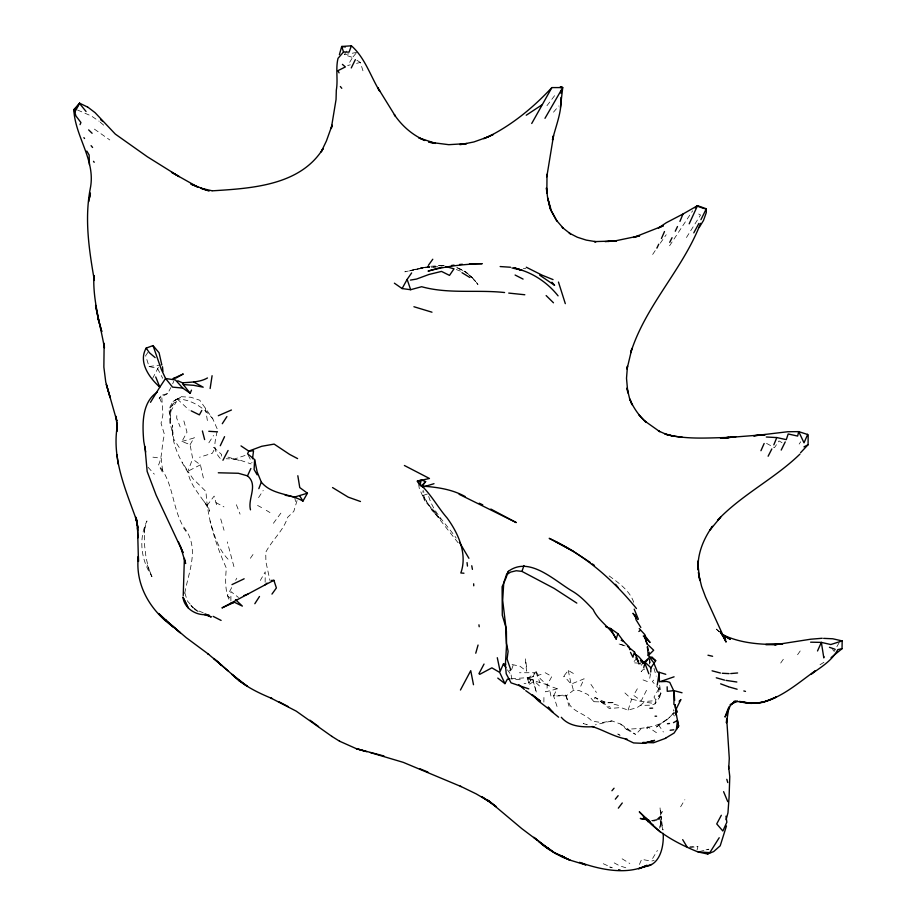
<?xml version="1.0" encoding="UTF-8"?>
<svg xmlns="http://www.w3.org/2000/svg" width="916" height="916" viewBox="0 0 916 916"><rect width="100%" height="100%" fill="white"/><g stroke="black" fill="none" stroke-linecap="round" stroke-linejoin="round"><path stroke-width="0.69" stroke-dasharray="4.58 3.44" d="M230.901 600.827L230.901 591.576L238.504 597.507M217.126 428.711L212.821 418.875L199.78 400.235L190.906 397.258L181.082 396.685L172.884 401.54L169.048 408.845L170.124 423.387L172.952 434.436L172.391 425.093C171.04 442.623 179.089 458.092 187.998 472.519C190.826 487.575 203.386 497.709 209.558 511.277L208.608 507.647L202.573 499.552M265.136 582.255L265.239 571.847L260.316 580.446M543.875 702.08L543.944 695.37M649.398 664.066L649.455 657.345L649.971 663.699M217.092 431.344C215.237 442.05 211.791 449.298 220.641 458.87L221.661 454.542L213.714 447.351L214.871 448.428L212.363 453.237L199.562 457.256M458.092 542.764L435.249 513.83L440.985 519.498L431.768 509.846L424.28 497.674L429.615 505.975L436.875 514.185C431.436 506.823 420.616 500.892 423.192 490.152M176.811 415.658L176.696 418.154L180.166 426.925M184.769 593.121C188.948 570.187 200.467 547.23 183.017 526.139C171.99 506.663 173.456 482.217 158.525 465.053C162.808 455.527 161.376 444.684 164.514 434.699L161.056 423.284L162.911 414.868L161.685 395.243L167.617 393.571L170.914 387.537M659.257 687.343L658.455 694.294L659.703 697.065L654.997 703.877L651.23 705.16L640.341 705.412L636.986 707.679L628.101 710.106L620.796 707.564L609.3 708.537L599.9 700.74L610.377 707.381M654.997 703.877L655.856 699.904L660.905 693.286L659.302 682.912M650.532 673.775L649.284 680.828M297.059 500.548L293.818 511.346L287.635 517.334C283.513 530.662 272.041 540.005 265.72 552.337L265.926 561.932L269.98 580.515M602.499 702.812L604.663 702L593.98 701.725L594.999 697.397L604.663 702L614.51 702.767L602.499 702.812L594.999 697.397M557.02 706.465L553.562 695.817L565.71 695.015L569.924 705.263C575.763 712.751 585.656 714.171 591.942 721.121L601.812 722.598L611.911 720.926L620.682 724.064L626.246 729.205C642.448 728.46 661.833 728.014 672.688 713.839L673.718 709.682M697.053 849.991L697.9 846.613L689.943 846.727M628.101 710.106L631.628 699.183L624.93 692.943M169.517 413.574L171.876 405.433L177.303 399.021L180.395 397.487L172.884 401.54L177.303 399.021C191.467 399.262 204.371 407.952 212.821 418.875M659.703 697.065L660.905 693.286L658.879 688.649L652.364 681.527L655.341 678.435M511.62 669.676L513.429 664.375M191.627 461.446L187.883 471.236L192.91 478.644L206.008 491.583C207.302 518.032 215.478 543.852 226.321 568.046C225.37 579.565 224.592 591.839 230.397 602.35M535.196 672.71L528.944 683.118L528.154 679.168L528.761 677.657L535.196 672.71L519.429 672.756M639.425 864.464L641.635 859.311L651.253 861.166L654.15 860.353M172.666 383.793L173.765 381.251M152.594 378.468L158.376 367.385M580.744 686.198L584.156 678.779L571.103 684.103L564.29 676.248L563.42 676.798M203.375 477.98L200.421 464.836L192.772 459.179L190.081 444.672L181.941 441.455L187.001 432.192L183.75 420.501M646.501 690.332L641.269 700.751L633.563 695.336L638.463 686.828M553.562 695.817L557.294 688.821L547.092 685.031L540.36 678.836L535.265 670.18L539.833 682.431M231.702 587.58L227.386 595.595L232.366 600.346M235.664 580.183L236.786 578.191M839.148 642.666L834.201 651.425L831.659 648.413M658.879 688.649L653.99 697.087L655.856 699.904M680.634 806.79L684.87 799.714M652.616 858.452L657.425 850.426M352.03 58.372L347.782 65.437L350.301 64.841M686.45 237.507L700.557 215.02L697.156 213.222M208.859 442.806L213.542 435.432M258.575 497.64L263.224 490.438M351.836 57.193L344.347 54.697L346.66 51.113M669.596 245.786L692.611 210.829M190.081 444.672L194.249 437.493M652.673 254.442L657.253 247.56M799.164 444.077L800.687 441.798M147.911 352.374L145.644 355.694L149.056 366.537L157.483 368.381L162.693 378.274M780.707 663.035L785.218 656.532M250.377 558.279L254.877 551.81M660.253 243.232L666.218 234.736M797.573 654.722L802.05 648.345M273.403 523.276L282.185 511.38M207.096 505.437L214.126 496.094L217.378 507.727M546.955 105.695L556.39 93.34M564.176 675.665L568.252 670.42L576.107 675.092M641.223 665.302L643.513 662.486M167.617 393.571L159.075 398.231L161.685 395.243M674.416 715.968L672.688 713.839L675.516 710.415M553.493 112.176L558.806 105.958M353.038 56.861L356.049 53.288M637.101 657.997L632.945 662.772L643.467 663.424M637.925 732.147L640.971 728.85M644.097 668.623L641.108 671.577L644.646 669.516M666.768 719.965L669.688 717.159L655.203 727.945L662.337 722.484L660.688 723.571M640.341 705.412L644.188 702.148L652.764 703.236M593.98 701.725L587.912 694.534L579.599 690.721L573.439 690.321L566.34 695.794L556.745 695.942M533.215 681.779L529.723 684.115L524.078 683.496M820.026 664.73L825.74 661.18M200.421 464.836L187.883 471.236L182.169 462.156M245.019 455.492L234.427 458.996L226.149 458.756M672.688 713.839L675.023 712.923M643.066 661.993L636.975 664.249L640.879 663.882M422.974 495.442L428.024 493.816C432.031 511.403 446.195 523.746 456.191 538.058M181.941 441.455L194.661 437.791M528.944 683.118L527.158 677.657L528.383 678L541.081 674.462M611.911 720.926L595.32 724.865M557.294 688.821L545.57 691.855L547.138 687.767L547.092 685.031L551.844 676.477L543.955 672.012M699.469 851.548L708.892 849.201L702.847 850.506M429.432 266.842L404.849 271.812L428.345 266.648M410.437 270.495L417.066 268.926L415.005 269.407M356.587 63.353L360.366 62.46L363.767 73.383M651.494 820.656L659.451 818.824L654.597 821.102L661.352 815.435L658.684 818.938L662.199 811.45L660.779 815.652L660.001 807.465L661.295 820.954L659.486 829.404L661.432 818.835L660.951 816.293L662.989 830.01L659.749 818.56L662.062 826.392L660.734 821.183M425.493 267.151L413.7 269.739L427.394 266.819M344.347 54.697L356.793 52.395M430.818 266.258L443.791 265.4M419.413 268.399L429.478 266.831L420.444 268.09L439.039 266.602M149.056 366.537L161.388 364.866M423.375 267.758L438.65 266.739M689.565 847.563L697.9 846.613M652.524 821.045L655.02 820.782L651.345 820.221M511.208 678.779L526.872 677.691L533.272 681.584M652.181 700.912L642.208 701.69L631.628 699.183M443.126 265.491L437.413 265.548L444.489 265.48M528.761 677.657L527.158 677.657L528.154 679.168M520.242 679.752L511.746 679.019L510.716 672.321M523.334 268.434L525.864 268.72M152.938 457.153L161.182 458.263L162.842 472.862L158.525 465.053M512.067 664.524L519.933 666.207L526.551 671.142L525.383 658.822L526.895 669.253M231.645 458.653L239.419 460.462L227.901 457.107M548.192 685.031L536.467 681.538L528.383 678M614.041 704.244L620.109 705.789M623.521 645.219L618.254 643.822L625.697 646.055M609.541 867.017L612.209 867.784L601.446 862.883M240.507 460.324L251.11 463.931M587.202 724.705L583.217 723.525L587.019 724.796M625.788 867.761L619.399 865.712L611.43 861.383M77.562 110.034L91.428 116.023L99.168 121.267M643.055 679.912L649.146 682.202M456.26 269.533L461.332 271.457M203.226 612.793L194.73 609.243L187.448 601.079L184.666 592.492M457.576 267.873C465.946 271.113 472.954 277.17 477.98 284.555L474.717 280.353L475.736 281.613L470.87 277.273M216.016 502.644L223.962 506.88M257.556 505.426L262.113 507.876M766.532 443.378L774.467 447.684L779.024 440.928L782.39 442.897M620.121 735.285L617.796 734.002L619.949 735.433M626.246 729.205L635.532 734.369L620.682 724.064M266.258 510.315L269.957 512.559M622.124 858.819L629.842 863.525M356.897 60.227L360.366 62.46M194.948 609.621L197.169 611.075M94.394 129.122L109.794 139.953M656.463 732.72L647.727 726.732L647.314 730.155L646.284 727.384M198.142 611.545L190.929 605.476L193.837 608.9M609.14 575.935C618.815 583.011 629.658 590.477 633.712 602.27M177.303 399.021L189.085 410.105M719.3 631.903L716.358 629.155L719.323 631.697M716.358 629.155L719.449 631.811M100.233 122.194L104.516 125.881M467.652 273.644L465.729 271.926L456.099 267.277L465.729 271.926L467.721 273.712M468.717 274.605L473.698 279.071L469.587 275.373M539.375 685.924L532.78 679.523L536.57 692.92L533.375 681.699M658.444 724.762L663.39 731.998M148.071 467.263L154.323 474.179M431.768 509.846L435.798 514.46M228.027 559.184C217.962 548.707 214.126 534.486 210.027 520.975M183.589 528.085L185.959 531.417M507.475 669.848L509.937 673.329M179.215 447.477L173.822 439.256L172.368 429.65M590.946 684.378L596.408 692.473M248.19 455.115L252.014 462.717M424.577 500.033L425.058 501.063M151.919 576.485L147.052 564.668L151.919 576.485C141.087 559.997 138.259 539.169 146.961 520.952L144.362 529.608L145.06 526.631L144.098 533.925L144.556 530.169L144.304 542.959L146.079 557.878L148.804 568.882M159.544 397.842L162.556 405.193M236.385 504.739L240.072 514.162M565.71 695.015L569.042 706.259M233.935 566.626L227.294 541.906M220.722 518.948L224.042 530.272M205.39 408.124L207.485 421.28M654.001 668.348L656.2 676.157M572.008 685.053L573.439 690.321M568.252 670.42L571.103 684.103M550.081 691.752L550.928 696.034M294.677 497.033L295.776 502.976M418.623 484.22L419.276 488.354L424.36 499.827L423.765 491.64M649.776 660.161L650.074 662.703M170.342 419.036L170.124 423.387L170.811 411.158L176.364 401.632L169.048 408.845L170.811 411.158L170.342 419.036"/><path stroke-width="1.37" d="M673.913 704.507L674.062 690.664L667.26 691.294L667.157 686.805M800.584 452.687L808.072 444.729L808.175 435.318L807.534 434.31M831.064 657.619L842.033 648.711L842.17 640.914L832.747 638.773L823.656 638.372M560.397 107.412L562.733 87.581L561.462 86.677L559.848 87.364M561.061 93.455L561.142 90.787M663.184 833.377C664.054 846.498 659.955 866.089 643.868 866.639M297.597 458.607L289.651 454.428L274.136 444.1L261.713 446.287L248.763 451.107L247.56 453.844L254.602 459.58L254.11 469.53L257.167 474.843M650.749 672L650.967 667.81L655.696 660.711L651.837 656.932M94.108 277.88L93.856 275.464L94.359 280.468C89.104 250.091 84.364 219.187 90.283 188.501C96.077 160.22 75.02 136.828 73.83 109.622L79.623 103.199L87.638 107.08M728.701 768.776L729.285 758.368L726.697 718.556L726.411 722.85L729.044 706.705M252.518 458.756L253.537 450.821L248.763 451.107L241.011 445.909M210.13 388.533L212.088 375.709M657.241 685.122L659.234 672.31L657.448 672.046L653.738 662.715L649.455 657.345L644.314 662.314M331.283 128.377L336.046 99.558L336.309 90.237C338.187 79.612 335.451 68.837 338.027 58.338L343.534 51.972L349.065 52.132L351.412 45.8C365.049 57.868 370.465 76.074 379.716 91.257L377.793 87.718L395.265 116.011L394.315 114.637C401.952 125.87 412.372 135.087 424.921 140.423M88.783 201.589L90.409 193.036L89.539 197.558M605.533 626.601L610.48 628.479L617.888 633.654L616.159 639.07C610.846 627.46 598.572 621.449 593.156 609.552C586.744 602.797 580.297 595.766 572.122 591.06C554.26 580.526 529.368 555.703 508.391 571.332L505.529 579.198M331.317 128.503L332.084 125.183L326.428 140.927L321.184 151.907L323.085 148.655C300.093 185.662 251.419 188.364 212.306 190.826M419.94 485.56L421.245 479.995L425.631 481.564L421.967 486.556M643.742 667.512L644.692 663.997M726.102 819.683L727.957 812.836L729.102 796.886L729.777 776.539L728.598 766.417M475.759 653.211L478.06 645.036M339.389 54.651L341.702 46.487L351.412 45.8M649.215 652.203L648.242 655.581L655.696 660.711M726.468 825.934L720.205 845.8L713.656 851.582L707.576 853.998L697.969 851.949C678.252 843.831 658.993 833.8 644.715 817.45L647.772 819.854M627.483 646.261L634.513 652.02L632.91 657.219L630.494 652.352M700.557 223.321C682.981 269.304 645.585 305.246 630.723 352.786L631.914 348.446L627.025 369.091L627.483 366.056L626.51 378.274L627.826 392.941L627.059 388.04L629.544 398.403L632.109 404.815L629.784 399.044C633.448 407.941 639.082 415.875 646.146 422.379L638.589 414.616M509.903 670.695L510.727 669.848L507.075 659.016L508.105 651.368L506.525 643.513L506.411 631.49L502.678 600.358L503.754 582.656L506.491 574.733L510.624 572.099L516.235 570.737L521.937 571.389L523.963 565.538M161.823 365.003L159.086 352.797L153.029 345.595L146.182 348.103C137.95 362.175 149.537 377.999 159.808 387.147L150.487 402.319M728.357 708.114L725.025 717.068L730.361 705.595L733.579 702.4L730.075 704.885L737.483 701.049M258.827 488.652L261.312 482.114L257.178 472.015L254.602 459.58M394.384 283.181L402.101 288.563L410.654 289.719L407.139 279.403L411.639 272.934M773.825 444.844L776.802 437.573L786.294 439.623L788.184 433.966L797.641 436.073L798.729 431.631L807.66 434.516L804.008 442.806L798.729 431.631L787.806 431.734L753.685 435.798L765.364 434.631L721.029 438.088L735.754 436.909M679.935 221.409L682.993 214.012L697.523 205.676L706.305 208.791L706.282 212.604L703.488 220.504L699.148 227.523M153.029 345.595L161.113 368.885L165.567 378.491L175.425 379.98L182.765 388.075L190.162 393.273L191.49 390.124M80.036 124.645L80.94 122.538L75.032 114.752M661.444 238.504L664.489 231.53M505.861 664.192L503.376 664.066L500.147 671.371L497.296 657.711M760.944 450.706L764.139 443.493M817.519 650.967L821.354 642.391L830.778 644.532L842.17 640.914M504.956 580.458L502.105 586.732L502.289 615.231L505.689 626.613L506.502 646.009L505.403 664.329L506.216 673.81L511.059 682.855L528.772 688.866M250.492 509.823C247.492 498.522 258.575 485.033 247.492 475.862L250.858 468.511M675.275 231.221L677.485 226.538M656.898 248.133L658.753 244.217M220.275 445.726L224.557 436.669M689.198 223.802L697.523 205.676L695.118 207.898M700.935 219.668L706.305 208.791L704.988 208.905M351.263 67.944L355.351 59.643M460.45 690.023L470.732 670.661L473.492 684.721M669.745 242.351L672.046 237.691M781.199 450.077L785.23 441.913M675.367 708.102L675.138 704.644L676.432 715.396L675.516 710.415L680.909 699.526L679.145 701.244M768.123 456.225L771.833 448.966M74.551 112.542L79.635 103.325M222.943 460.267L228.084 450.489M478.896 673.729L484.037 664.054M721.327 815.274L716.736 823.908L722.85 831.018L726.869 822.179L725.964 816.179M531.727 123.488L551.867 87.593L562.733 87.581L544.986 118.324M693.79 232.859L698.874 223.435M497.777 678.092L504.945 683.645L507.372 679.18L509.926 678.916M201.783 410.483L199.379 414.868L191.192 410.849M402.101 288.563L407.139 279.403M506.491 574.733L508.391 571.332M261.312 482.114C271.823 494.995 289.731 493.232 302.944 501.109L307.433 493.209L299.772 487.575L297.826 475.736M719.209 837.728L709.82 852.647L707.576 853.998M823.77 657.883L824.297 657.001M254.831 603.713L259.491 596.488M222.29 423.707L226.916 416.597M428.333 265.4L432.776 259.239M271.96 594.095L276.392 587.957L273.895 580.332L271.285 580.458M75.948 108.225L79.623 103.199M560.729 87.65L561.462 86.677M618.334 808.152L622.273 802.977M615.312 799.176L618.14 795.695M611.934 790.748L614.052 788.229M421.097 486.407L425.631 481.564M551.867 87.593C533.559 107.252 512.41 124.736 488.274 136.759L493.174 134.503L483.717 138.648L488.606 136.564M799.954 454.096C774.661 478.69 741.983 494.48 717.537 520.231L720.743 517.025L710.037 529.94L712.476 526.299C703.431 539.02 697.133 554.157 698.129 570.027L698.358 560.684L697.992 564.943L699.79 580.423L698.358 572.34M463.954 573.221L460.828 572.981C467.641 554.008 458.286 533.284 447.088 517.952C437.115 506.571 430.142 492.465 418.394 482.846L421.245 479.995M645.574 661.902L647.967 659.509M235.526 599.671L242.362 606.106L234.347 602.247L221.97 607.926L265.113 584.855L267.06 583.126M811.255 674.165L815.057 670.981C793.279 686.336 768.547 710.095 739.43 701.484L742.853 701.805M157.197 392.163C141.568 402.479 142.323 424.772 143.766 441.409L145.701 451.966M638.841 631.479L640.227 630.483M541.722 105.008L526.242 115.233M811.565 673.901C821.308 667.031 832.129 660.55 837.774 649.616L842.033 648.711M176.055 378.033L183.257 373.968L172.998 378.686L174.853 378.056M673.489 722.655L677.451 720.423L676.409 729.308L678.642 726.102L675.516 710.415M273.895 580.332L265.113 584.855M479.709 674.359L491.881 667.844L499.689 672.413L504.945 683.645M244.148 578.798L231.988 584.603M665.714 738.262L653.509 742.773L642.895 742.418M803.95 446.871L808.072 444.729M682.993 214.012L666.367 222.68L658.398 227.992L663.333 225.771L633.643 237.462L639.597 235.813L614.636 241L594.266 241.606L596.053 241.709L586.263 240.106L577.32 237.233L569.237 233.076L570.542 233.912L562.184 227.363L563.386 228.359L556.207 220.035L550.459 209.546M207.474 377.965C199.883 382.338 190.94 382.018 182.513 382.842L177.75 380.77M218.306 415.715L231.439 410.002M675.023 712.923L677.359 712.007L675.802 708.125M649.856 642.299L644.864 635.624M665.783 674.313L659.234 672.31L659.405 681.87L674.073 676.81M243.885 595.572L247.915 594.118M486.808 137.343L473.904 141.946L461.412 144.453L459.74 144.522L466.736 143.572L448.783 144.682L428.768 142.14L435.386 143.446M230.901 603.472L234.347 602.247M651.413 864.486L638.567 868.757L647.097 865.311C626.246 875.318 600.358 869.639 579.507 862.322M637.685 619.422L638.36 619.205L634.193 609.151M285.151 495.235L294.677 497.033L307.433 493.209M422.505 487.175L434.001 483.694M418.394 482.846L417.307 481.14L419.94 480.373M734.735 701.725L736.258 701.301L733.865 701.461L743.414 701.828M73.83 109.622L75.215 109.233M644.2 743.254L654.562 740.403L643.948 743.208M442.05 267.14L428.07 271.102C445.68 266.212 463.977 264.14 482.205 263.682L469.484 263.728M410.666 289.696L421.635 286.719C448.588 294.208 477.053 289.525 504.59 292.536M665.543 738.193L674.119 733.029L678.642 726.102L677.462 720.972M417.307 481.14L429.455 478.484L404.391 465.5M410.425 280.101L416.505 279.071L428.894 274.491L441.501 271.411L449.493 275.395L454.015 268.823L445.691 266.522M451.428 265.503L454.073 265.148M670.157 730.247L673.81 729.8M667.455 723.72L669.493 723.503M647.52 821.572L650.017 821.308M730.728 673.569L737.598 672.974M822.225 638.269L810.752 639.208L776.516 644.532L774.57 644.646L782.745 643.765L765.787 644.532M459.546 264.506L462.385 264.289M732.64 437.161L720.457 438.077L728.815 437.47C707.541 437.859 685.798 439.726 665.005 434.104L673.695 436.245L665.405 433.978L658.444 430.921L659.818 431.676L645.047 421.234L646.146 422.379M608.006 241.435L616.479 240.839L605.098 241.629M661.1 681.687L666.55 681.435L669.756 682.363L673.672 690.675M649.856 708.263L652.616 708.148M217.458 431.848L208.791 431.287M765.765 644.532L776.196 644.532C757.704 644.429 738.399 642.757 721.705 634.158M593.843 726.674C582.473 727.293 569.214 726.743 561.313 717.308M655.055 716.197L656.577 716.22M810.626 642.185L821.354 642.391L823.633 656.738M182.513 382.842L183.246 384.548L193.597 385.304L203.203 387.193L193.86 382.109M218.306 472.782L238.366 473.274L247.492 475.862M642.94 743.345L633.563 742.933L625.307 739.029M722.277 673.271L729.09 673.615M766.314 437.012L776.802 437.573M500.159 266.556L510.555 267.243M698.129 851.88L709.82 852.647M508.735 293.086L524.822 294.757M182.765 388.075L172.551 387.113L165.567 378.491L159.808 387.147L155.731 376.968M423.364 486.19C437.779 487.266 452.206 489.396 465.065 496.495M204.68 614.682C194.639 614.819 183.967 607.514 182.971 597.106L188.135 607.823L183.727 598.755M681.218 437.218L682.26 437.356L673.031 436.016M736.853 682.019L726.022 680.382M345.343 47.002L341.702 46.487L343.534 51.972M648.711 819.809L640.307 818.469L648.116 819.969M209.191 615.208L204.05 614.361L211.287 616.995L205.528 613.995M211.928 190.746L200.867 188.249L205.539 189.887M511.952 267.953L521.387 270.083L513.968 267.735L522.429 270.449M707.976 655.215L712.602 656.28M339.493 741.17L356.232 748.635L383.987 755.998M370.362 752.586L403.246 762.352L461.217 786.604M618.632 869.673L620.224 870.074M431.986 312.196L413.918 306.734M712.076 670.81L720.423 673.02M682.042 692.771L674.062 690.664L674.634 700.454M743.826 690.95L745.487 691.385M627.105 739.132C614.556 737.197 603.987 730.224 592.102 726.491M716.266 677.783L724.579 680.13M728.815 686.874L737.128 689.233M360.48 501.51L348.195 497.136L332.542 487.564M366.881 751.75L356.232 748.635L365.312 751.303M435.421 143.32L418.864 137.892L424.91 140.514M553.058 279.598L542.249 275.247L526.276 267.22M829.449 647.303L835.117 649.284M519.429 269.43C534.646 273.93 548.249 283.445 558.073 295.857M696.79 205.94L703.809 208.482M209.043 191.112L190.906 184.105L197.879 187.127L171.487 172.254L179.17 176.628L147.361 156.773L115.302 134.091L95.104 112.691L87.913 107.195M720.629 683.84L728.357 686.702M419.791 768.719L427.909 772.073M582.152 863.296L585.839 864.922L569.317 859.929L561.21 855.796L570.015 860.101L562.241 857.067L554.295 852.682L564.13 857.01C554.627 853.827 546.245 848.124 538.734 841.586M621.163 640.273L623.601 641.383L628.994 646.788L629.83 649.673M479.217 503.193L482.755 504.853M460.244 786.134L476.217 793.897L490.495 802.256L481.564 796.565L496.438 806.824L488.068 800.286L521.685 828.533L549.05 849.155L533.822 837.316L536.765 839.88M459.099 494.274L516.258 522.578L490.827 509.056M645.757 818.011L643.284 816.786L648.631 820.702M521.937 571.389L554.065 588.358L576.817 603.106M590.213 562.424L571.847 550.413L549.188 538.333C583.664 554.123 612.747 579.278 636.46 608.545M515.101 275.029L523.082 279.094M213.13 616.365L221.1 620.418M331.97 736.464L296.212 711.137L270.586 697.9L272.029 698.53C257.568 692.553 243.187 685.569 231.977 674.359L247.526 686.428L238.836 680.382L240.084 681.309L217 661.306M278.899 701.736L288.334 706.66M721.705 634.216L730.338 639.414L722.037 634.147M555.898 541.745L573.061 551.283M462.019 272.705L469.851 277.468M539.696 275.189L554.604 285.311L551.924 282.208M331.832 736.372L339.779 741.342M554.295 852.682L555.611 853.517L546.955 847.403L553.253 851.926M634.502 653.726L638.612 656.554L644.795 663.573L640.399 660.39L644.784 663.516L644.28 661.547L650.967 667.81M541.94 844.231L549.05 849.155M592.32 563.924L594.427 565.412M525.715 690.653L540.463 701.118L532.059 694.626L538.597 701.106L552.92 712.224L548.329 707.163M310.009 720.216L318.539 726.525M100.611 119.675L102.283 121.026M558.6 717.194L551.592 711.423L548.157 707.255M722.541 634.467L723.274 635.086L721.293 633.391M155.125 357.595L149.434 352.763L146.182 348.103M220.607 664.432L228.428 671.13M342.412 64.372L345.378 66.937L337.947 70.669L339.08 72.856M518.834 684.687L524.364 689.462M220.928 664.718L213.726 658.455L221.798 665.44L207.886 653.726L208.642 654.299L186.085 637.559L165.349 619.777L180.269 632.773L172.116 625.914L173.307 626.933C150.453 610.869 134.892 584.9 138.362 556.356L138.465 561.428L137.549 527.708L137.984 537.761M652.524 824.824L660.379 832.094M644.326 636.036L647.028 643.891L653.669 650.234L648.242 655.581L647.394 646.719L648.104 650.188M643.284 636.013L649.994 642.253M721.258 633.735L724.201 636.483L721.499 633.563M546.142 295.57L553.482 302.795M88.657 129.889L92.104 133.278M639.253 628.559L644.99 634.799M79.394 103.279L86.047 111.489M623.601 641.383L617.888 633.654M722.358 634.88L725.037 638.005L720.033 631.559M91.085 145.655L92.585 147.476M340.363 86.528L341.783 88.302M183.246 384.548L190.162 393.273M615.552 584.293L617.991 587.362M83.894 137.663L84.558 138.499M636.345 617.727L632.967 613.285L636.311 617.819M503.376 664.066L505.838 667.535M722.426 635.2L725.655 639.918L720.434 631.456L726.09 642.07L705.538 596.98L701.633 586.538L698.679 574.447M459.42 542.272L468.923 558.291M93.535 161.331L94.188 162.304M640.822 627.449L636.07 619.846L634.914 614.659M635.864 657.803L638.589 662.199L634.513 652.02M557.077 221.237L551.421 210.92L547.688 198.028L550.276 208.951L547.596 197.535L546.428 187.86L546.841 193.093L547.012 174.258L546.806 176.799L553.55 135.614L552.462 139.999C555.737 126.053 562.046 111.798 560.947 97.439M299.635 495.682L302.944 501.109M682.683 839.651L687 846.831M86.802 151.048L89.138 155.01L89.413 164.628M616.159 639.07L610.48 628.479L611.167 630.254M178.334 541.596L183.04 552.623L156.132 495.155L147.155 471.454L144.923 446.516M723.594 791.664L727.773 801.695M646.444 641.979L647.028 643.891M180.566 546.772L185.616 563.535L184.379 558.371L183.234 595.595M644.452 635.99L646.41 641.154L644.864 635.738M644.28 661.547L648.849 673.798M558.462 282.059L565.309 303.643M644.589 635.67L646.41 641.154M74.448 111.122L75.662 114.981M93.879 275.727C92.768 300.471 100.279 323.932 104.413 347.931L104.149 343.317L103.863 367.098L105.752 382.087L116.893 421.211L115.863 416.173L117.214 426.398L116.962 422.906M726.8 779.321L727.773 782.573M110.206 397.739L106.325 384.445L110.046 397.2M202.402 430.967L204.634 439.588M136.198 519.029L137.995 527.753L135.522 516.887L137.274 522.338C126.488 491.674 111.878 460.336 117.145 426.913L116.973 431.276L116.882 423.055M471.751 565.756L472.416 569.363M136.953 522.704L136.244 517.849L137.675 530.33M118.175 464.069L116.939 454.645M478.942 624.815L479.205 626.739M467.057 562.561L467.469 566.088M162.498 366.744L162.922 371.449M473.664 583.801L473.744 585.805M776.299 697.007C765.902 702.549 753.685 705.24 742.2 701.736L751.028 703.419L763.246 702.32L776.299 697.007M165.911 620.327L158.674 613.491L166.483 620.865L165.911 620.327M652.959 825.236L639.391 811.931L652.959 825.236M98.722 320.783L97.989 318.207L101.779 331.626L98.722 320.783M98.562 320.142L95.585 305.497L98.562 320.142"/></g></svg>
